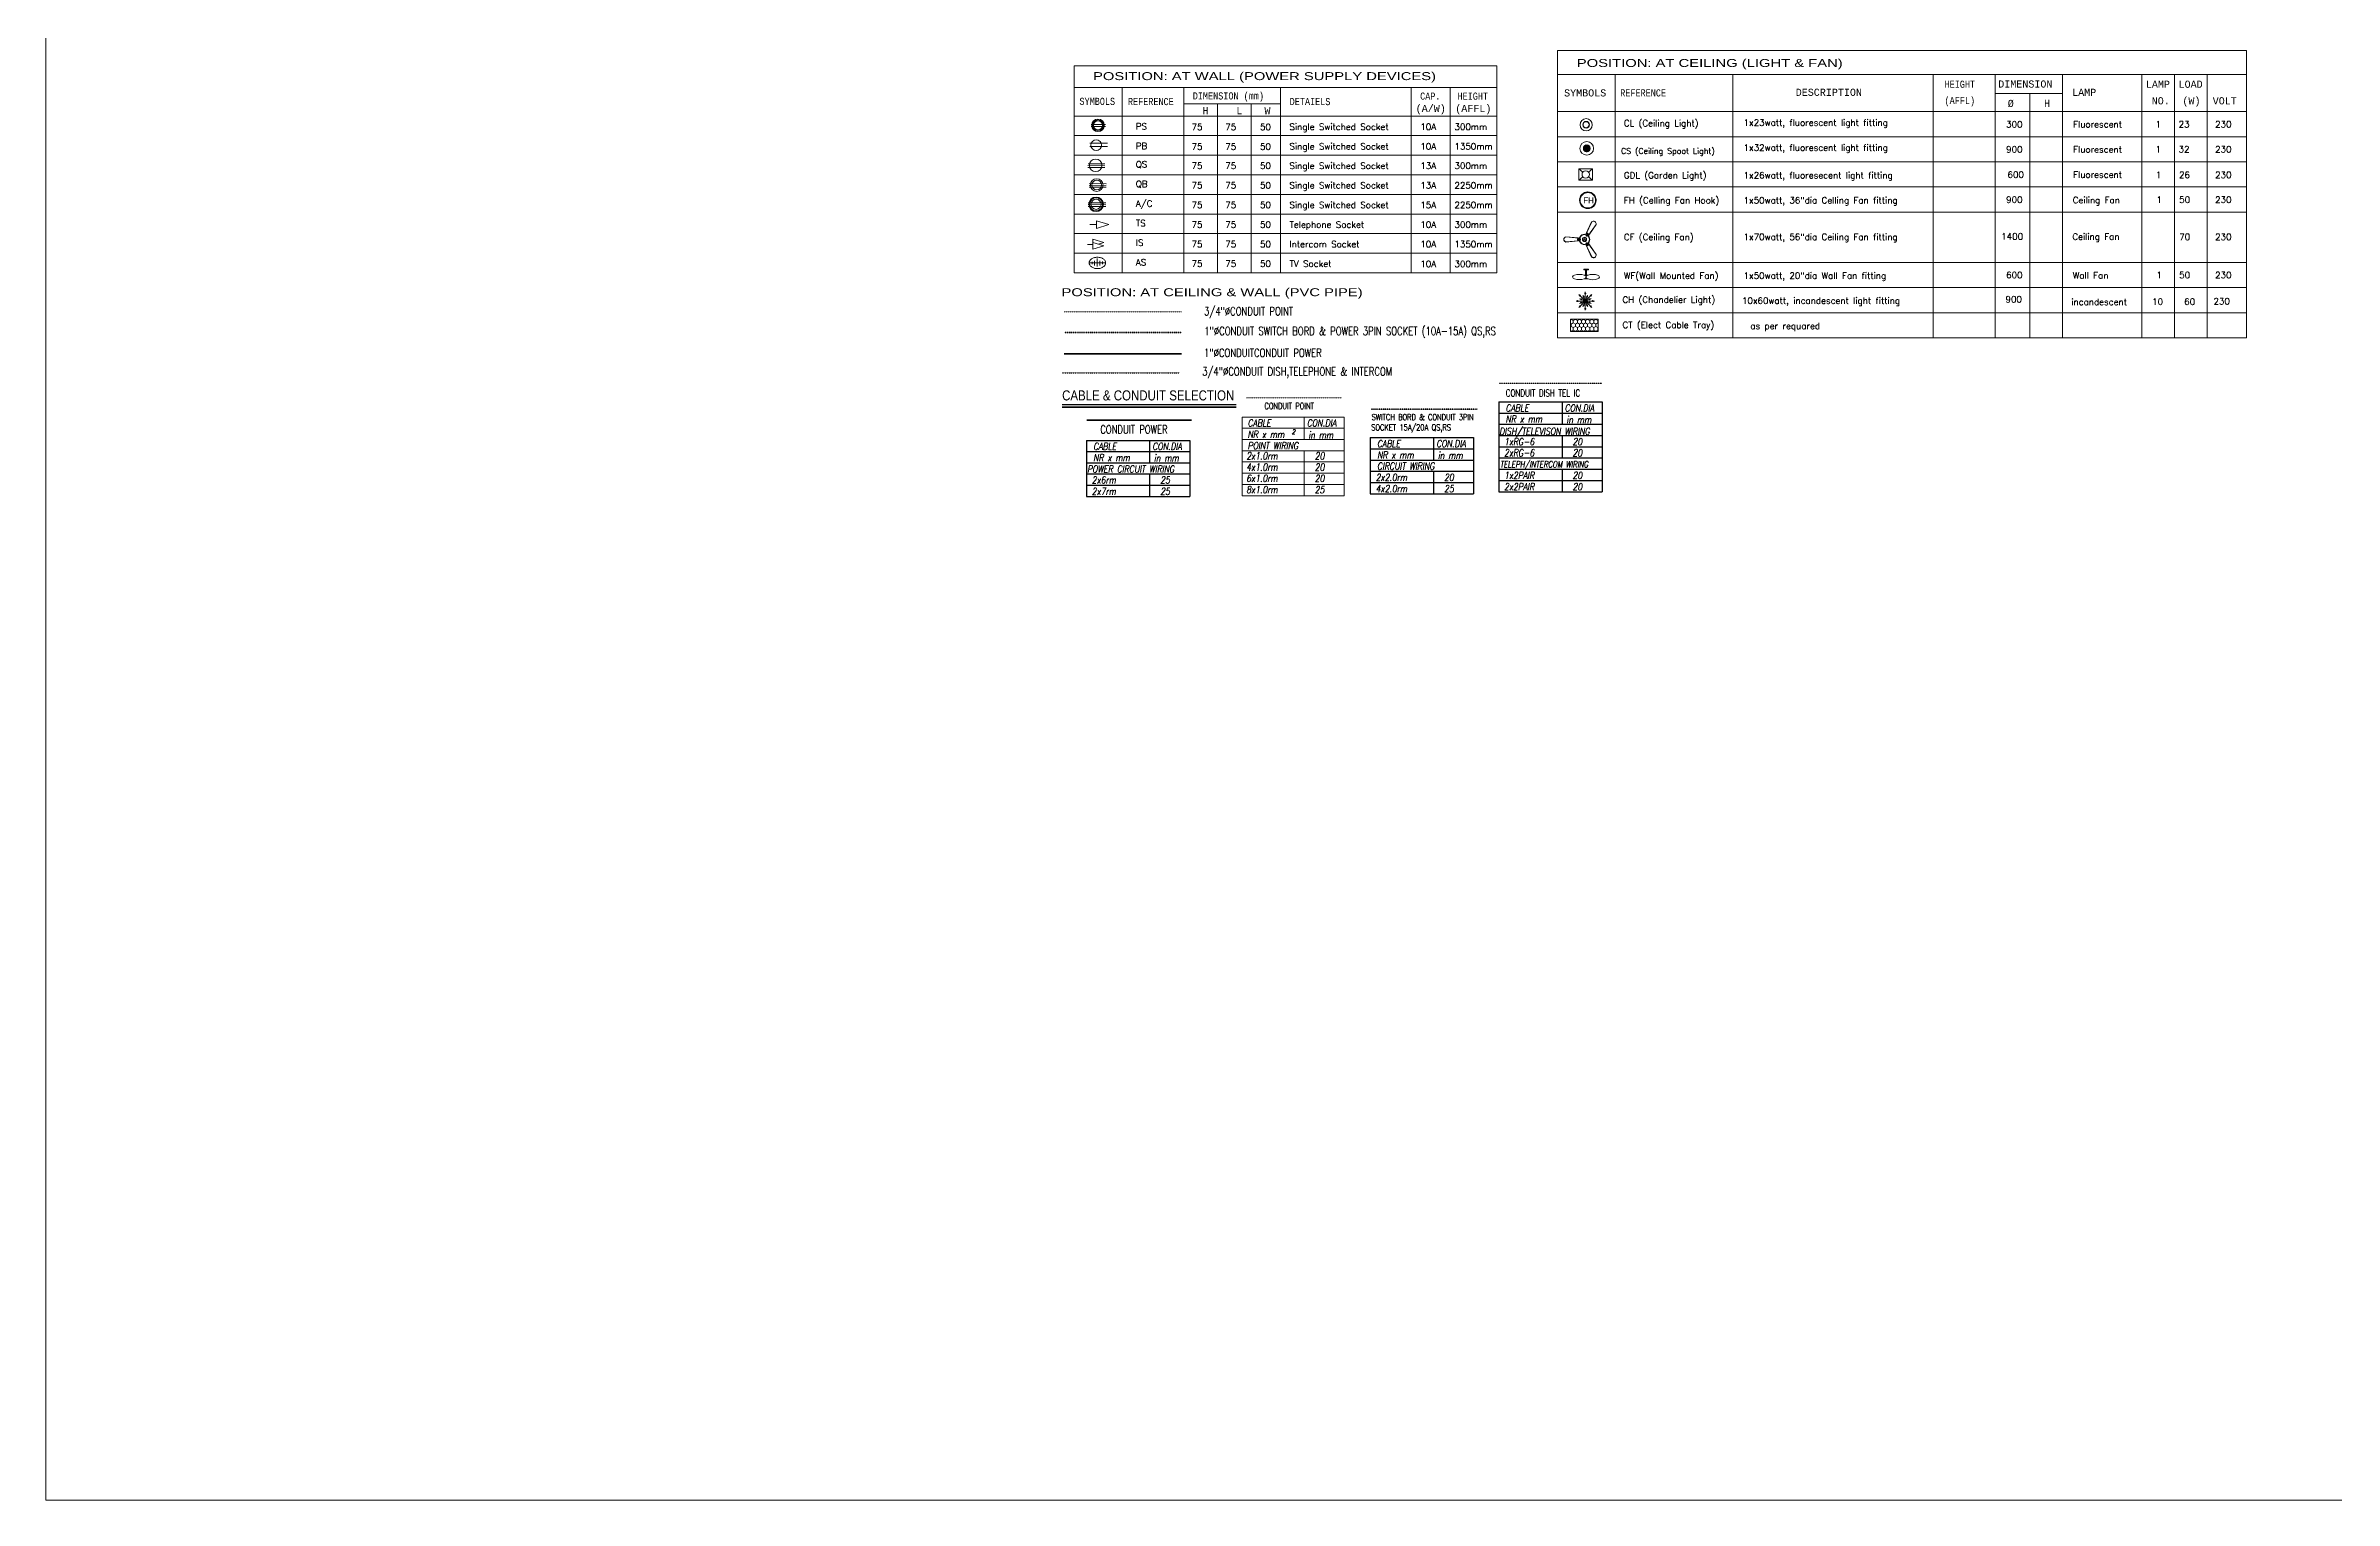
# Model space of a CAD drawing. Header units: inches. Extents: x 11797 to 20864, y -3008 to -1562.
# Drawn here: x 11797 to 12931, y -3008 to -2287 of the extents above; entities that cross this region are included whole.
import ezdxf

# ---------------------------------------------------------------- set-up
doc = ezdxf.new("R2010")
doc.units = ezdxf.units.IN
doc.header["$LTSCALE"] = 15
doc.header["$MEASUREMENT"] = 0
for name, pattern in [('BORDER', [1.75, 0.5, -0.25, 0.5, -0.25, 0, -0.25]), ('CENTER', [2, 1.25, -0.25, 0.25, -0.25]), ('CENTER2', [1.125, 0.75, -0.125, 0.125, -0.125]), ('HIDDEN', [0.375, 0.25, -0.125])]:
    doc.linetypes.add(name, pattern=pattern)
doc.layers.get('0').update_dxf_attribs({"lineweight": 13})
for name, color, linetype, lineweight in [('E-AC-Socket-15A', 52, 'Continuous', 18), ('E-CF-Ceiling-Fan', 7, 'Continuous', 18), ('E-CFL', 3, 'Continuous', 18), ('E-CH Light', 104, 'Continuous', 18), ('E-CL-Ceiling-Light', 20, 'Continuous', 18), ('E-Con-Point', 204, 'HIDDEN', 20), ('E-Conduit-Power', 150, 'Continuous', 53), ('E-Conduit-QS RS SB', 6, 'CENTER2', 40), ('E-FH-Fan-hook', 4, 'Continuous', 18), ('E-fixtur', 2, 'Continuous', 18), ('E-GL-Helogen-Light', 242, 'Continuous', 20), ('E-IS-Intercome-Socket', 201, 'Continuous', 18), ('E-Legend', 7, 'Continuous', 20), ('E-PS-Socket-5A', 32, 'Continuous', 18), ('E-QB-Socket-20A', 40, 'Continuous', 18), ('E-QS-Socket-15A', 30, 'Continuous', 18), ('E-SB-Switch-Board', 5, 'Continuous', 18), ('E-Tel Dish IC-Conduit', 11, 'BORDER', 30), ('E-Telephone-Socket', 11, 'Continuous', 18), ('E-Tv-Socket', 13, 'Continuous', 18), ('E-WF-Wall-Bracket-Fan', 212, 'Continuous', 18), ('Electrical Cable Tray', 230, 'Continuous', 18), ('LIGHTING', 7, 'Continuous', 18)]:
    doc.layers.add(name, color=color, linetype=linetype, lineweight=lineweight)
doc.styles.add('DIM', font='arial.ttf', dxfattribs={"width": 0.8, "height": 5})
doc.styles.add('SIMPLEX', font='simplex.shx', dxfattribs={"width": 0.7})
doc.styles.add('TAVE1', font='ROMANS.shx', dxfattribs={"width": 0.75})
doc.styles.add('TEX', font='monotxt.shx', dxfattribs={"height": 12})
doc.styles.add('TIMES', font='ARIALN.TTF')
doc.styles.add('TX25', font='FAST.SHX', dxfattribs={"height": 250})

# ---------------------------------------------------------------- blocks, each defined once
blk = doc.blocks.new('A$C46D62743')
for p, q in [((17, 65), (316, 368)), ((57, 25), (356, 328))]:
    blk.add_line(p, q)
for radius in [183, 158, 133]:
    blk.add_circle((183, 183), radius)
blk = doc.blocks.new('3PIN15A')
for p, q in [((-7.5, -5.1), (6.4, 8.9)), ((-6.1, -6.6), (7.9, 7.4)), ((-4.6, -8.1), (9.4, 5.9))]:
    blk.add_line(p, q)
blk.add_circle((0, 0), 7.37)
blk = doc.blocks.new('A$C44EE3311')
for p, q in [((20, 94), (439, 513)), ((64, 49), (484, 468)), ((109, 5), (529, 424))]:
    blk.add_line(p, q)
for radius in [246, 221, 171]:
    blk.add_circle((246, 246), radius)
blk = doc.blocks.new('A$C12B00F2E')
for p, q in [((0, 136), (223, 136)), ((660, 136), (223, 271)), ((223, 0), (223, 271)), ((660, 136), (223, 0))]:
    blk.add_line(p, q)
blk = doc.blocks.new('E-TV')
at = {"layer": 'E-Tv-Socket'}
for p, q in [((-26.5, 13), (-0.8, 13)), ((-22, 15.2), (-22, 11.3)), ((-18.1, 16.9), (-18.1, 9.6)), ((-14.2, 18.5), (-14.2, 6.3)), ((-9.7, 16.9), (-9.7, 9.6)), ((-5.8, 15.2), (-5.8, 10.7))]:
    blk.add_line(p, q, dxfattribs=at)
for centre, radius, start, end in [((-20.2, 13), 6.31, 149.2053, 180), ((-20.2, 13), 6.31, 180, 210.7947), ((-17, 11.1), 9.96, 124.7991, 149.2053), ((-17, 14.8), 9.96, 210.7947, 235.2009), ((-15, 8.1), 13.6, 106.0599, 124.7991), ((-15, 17.8), 13.6, 235.2009, 253.9401), ((-13.6, 3.5), 18.4, 90, 106.0599), ((-13.6, 22.5), 18.4, 253.9401, 270), ((-13.6, 3.5), 18.4, 73.9401, 90), ((-13.6, 22.5), 18.4, 270, 286.0599), ((-12.3, 8.1), 13.6, 55.2009, 73.9401), ((-12.3, 17.8), 13.6, 286.0599, 304.7991), ((-10.2, 11.1), 9.96, 30.7947, 55.2009), ((-10.2, 14.8), 9.96, 304.7991, 329.2053), ((-7.1, 13), 6.31, 0, 30.7947), ((-7.1, 13), 6.31, 329.2053, 0)]:
    blk.add_arc(centre, radius, start, end, dxfattribs=at)
blk = doc.blocks.new('A$C35A322F8')
for p, q in [((0, 213), (223, 213)), ((660, 271), (223, 407)), ((223, 0), (223, 407)), ((660, 271), (223, 136)), ((660, 136), (223, 0)), ((660, 136), (442, 203))]:
    blk.add_line(p, q)
blk = doc.blocks.new('FAN56')
at = {"layer": 'LIGHTING'}
for p, q in [((-25.5, 3.5), (-8, 2)), ((-25.5, 3.4), (-8, 1.8)), ((-9.1, 0.4), (-8.8, 0.6)), ((-8.2, 0.6), (-8.9, 1)), ((-8.4, -0.2), (-8.6, 0.1)), ((-6.7, 0.6), (-5.9, 0.9)), ((-6.4, -0.1), (-6.5, 0.2)), ((-6, 0.4), (-5.7, 0.6)), ((2.8, 6.1), (2.1, 5.6)), ((2.3, 7.9), (9.7, 23.9)), ((2.4, 7.8), (9.8, 23.8)), ((2.5, 5.6), (2.5, 5.2)), ((3.1, 5.6), (3.5, 5.6)), ((3.3, 5), (3.3, 4.7)), ((3.6, 7.4), (3.6, 8.2)), ((3.8, 5.5), (3.8, 4.6)), ((4, 7.4), (4.4, 7.4)), ((4.1, 8.2), (4.1, 7.8)), ((4.6, 6.8), (5.3, 7.2)), ((4.9, 7.7), (4.9, 7.4)), ((15.7, 20.4), (5.6, 6)), ((15.8, 20.4), (5.7, 5.9)), ((-8, -1.8), (-25.5, -3.4)), ((-8, -2), (-25.5, -3.5)), ((-9.1, -0.6), (-8.8, -0.4)), ((-8.2, -0.6), (-8.9, -1)), ((-6.7, -0.6), (-5.9, -0.9)), ((-6.1, -0.6), (-5.8, -0.4)), ((2.8, -6.1), (2.1, -5.6)), ((9.7, -23.9), (2.3, -7.9)), ((2.7, -5.4), (2.4, -5.2)), ((9.8, -23.8), (2.4, -7.8)), ((3.3, -5.5), (3.1, -5.8)), ((3.5, -5), (3.2, -4.8)), ((3.6, -7.4), (3.6, -8.2)), ((3.8, -5.5), (3.8, -4.6)), ((4.2, -8.1), (3.9, -7.9)), ((4.4, -7.2), (4.2, -7.5)), ((4.6, -6.8), (5.3, -7.2)), ((5.1, -7.6), (4.8, -7.5)), ((5.6, -6), (15.7, -20.4)), ((5.7, -5.9), (15.8, -20.4))]:
    blk.add_line(p, q, dxfattribs=at)
for centre, radius in [((-9, 0.5), 0.176), ((-8.5, -0.1), 0.176), ((-6.5, 0.1), 0.176), ((-5.9, 0.5), 0.176), ((0, 0), 2.91), ((0, 0), 2.8), ((0, 0), 1.16), ((0, 0), 1.04), ((2.5, 5.4), 0.176), ((3.3, 5.6), 0.176), ((3.3, 4.9), 0.176), ((4.1, 8), 0.176), ((4.2, 7.4), 0.176), ((4.9, 7.5), 0.176), ((-9, -0.5), 0.176), ((-5.9, -0.5), 0.176), ((2.5, -5.3), 0.176), ((3.2, -5.6), 0.176), ((3.4, -4.9), 0.176), ((4.1, -8), 0.176), ((4.3, -7.3), 0.176), ((4.9, -7.5), 0.176)]:
    blk.add_circle(centre, radius, dxfattribs=at)
for centre, radius, start, end in [((-24.4, 0), 3.68, 107.3557, 252.6443), ((-24.4, 0), 3.57, 107.726, 252.274), ((0, 0), 9.37, 175.5055, 184.4945), ((-9.1, 0.7), 0.293, 62.3685, 175.5055), ((0, 0), 8.2, 166.1924, 175.904), ((-7.4, 3), 2.53, 252.404, 287.596), ((0, 0), 7.03, 64.034, 175.92), ((0, 0), 6.68, 65.0324, 174.9676), ((-5.8, 0.7), 0.293, 353.3233, 114.7287), ((0, 0), 5.51, 173.3233, 186.6767), ((2.3, 5.3), 0.293, 125.2713, 246.6767), ((0, 0), 5.51, 53.3233, 66.6767), ((0, 0), 8.2, 64.096, 73.8076), ((1.2, 7.8), 2.38, 311.296, 348.704), ((3.5, 4.7), 0.293, 233.3233, 354.7287), ((3.9, 8.2), 0.293, 64.4945, 177.6315), ((6.3, 4.9), 2.53, 132.404, 167.596), ((0, 0), 6.68, 305.0324, 54.9676), ((0, 0), 7.03, 304.034, 55.92), ((0, 0), 9.37, 55.5055, 64.4945), ((0, 0), 8.2, 46.1924, 55.904), ((5.1, 7.5), 0.293, 302.3685, 55.5055), ((12.2, 21.2), 3.68, 347.3557, 132.6443), ((12.2, 21.2), 3.57, 347.726, 132.274), ((-9.1, -0.7), 0.293, 184.4945, 297.6315), ((-7.4, -2.8), 2.38, 71.296, 108.704), ((0, 0), 8.2, 184.096, 193.8076), ((0, 0), 7.03, 184.034, 295.92), ((0, 0), 6.68, 185.0324, 294.9676), ((-5.8, -0.7), 0.293, 245.2713, 6.6767), ((2.3, -5.3), 0.293, 113.3233, 234.7287), ((0, 0), 5.51, 293.3233, 306.6767), ((0, 0), 8.2, 286.1924, 295.904), ((1.1, -7.9), 2.53, 12.404, 47.596), ((3.5, -4.7), 0.293, 5.2713, 126.6767), ((3.9, -8.2), 0.293, 182.3685, 295.5055), ((6.2, -5), 2.38, 191.296, 228.704), ((0, 0), 9.37, 295.5055, 304.4945), ((0, 0), 8.2, 304.096, 313.8076), ((5.1, -7.5), 0.293, 304.4945, 57.6315), ((12.2, -21.2), 3.68, 227.3557, 12.6443), ((12.2, -21.2), 3.57, 227.726, 12.274)]:
    blk.add_arc(centre, radius, start, end, dxfattribs=at)
blk = doc.blocks.new('CL- Celling Light')
at = {"layer": 'E-CL-Ceiling-Light'}
for major_axis in [(4.48, 4.48), (2.48, 2.48), (2.24, 2.24)]:
    blk.add_ellipse((0, 0), major_axis=major_axis, ratio=1, start_param=5.497787, end_param=11.780972, dxfattribs=at)
blk = doc.blocks.new('E-FH')
at = {"ltscale": 2}
h = blk.add_hatch(dxfattribs=at)
h.set_pattern_fill('ANSI31', color=256, scale=45.36, style=0)
h.set_pattern_definition([(45, (145903.6855, -100361.581), (-4.00929545, 4.00929545), [])])
edge = h.paths.add_edge_path(flags=16)
edge.add_arc((77311, -227894), 96.2, 0, 360)
edge = h.paths.add_edge_path()
edge.add_arc((77311, -227894), 103, 0, 360)
for radius in [103, 96.2]:
    blk.add_circle((77311, -227894), radius, dxfattribs=at)
at = {"ltscale": 2, "style": 'TX25'}
blk.add_text('FH', height=72.6, dxfattribs=at).set_placement((77256, -227932))
blk = doc.blocks.new('A$C19202BDE')
for p, q in [((0, 89), (419, 509)), ((45, 45), (464, 464)), ((89, 0), (509, 419))]:
    blk.add_line(p, q)
for radius in [221, 171]:
    blk.add_circle((226, 242), radius)
blk = doc.blocks.new('CH')
at = {"layer": 'E-fixtur', "color": 118}
for p, q in [((-0.217, 0), (-0.251, 0)), ((-0.035, 0), (-0.199, 0)), ((-0.154, 0.154), (-0.177, 0.177)), ((-0.155, 0.063), (-0.124, 0.05)), ((-0.025, 0.025), (-0.14, 0.14)), ((-0.107, 0.043), (-0.032, 0.013)), ((-0.065, 0.154), (-0.052, 0.124)), ((-0.045, 0.107), (-0.014, 0.032)), ((0, 0.217), (0, 0.251)), ((0, 0.199), (0, 0.035)), ((0.013, 0.032), (0.043, 0.107)), ((0.14, 0.14), (0.025, 0.025)), ((0.108, 0.045), (0.032, 0.014)), ((0.199, 0), (0.035, 0)), ((0.05, 0.124), (0.063, 0.155)), ((0.154, 0.065), (0.124, 0.052)), ((0.177, 0.177), (0.154, 0.154)), ((0.251, 0), (0.217, 0)), ((-0.154, -0.154), (-0.177, -0.177)), ((-0.123, -0.052), (-0.154, -0.065)), ((-0.025, -0.025), (-0.14, -0.14)), ((-0.032, -0.014), (-0.106, -0.045)), ((-0.063, -0.155), (-0.051, -0.124)), ((-0.043, -0.107), (-0.013, -0.032)), ((0, -0.035), (0, -0.199)), ((0, -0.217), (0, -0.251)), ((0.014, -0.032), (0.045, -0.107)), ((0.14, -0.14), (0.025, -0.025)), ((0.032, -0.013), (0.108, -0.044)), ((0.052, -0.124), (0.065, -0.154)), ((0.124, -0.051), (0.155, -0.063)), ((0.177, -0.177), (0.154, -0.154))]:
    blk.add_line(p, q, dxfattribs=at)
at = {"layer": 'E-fixtur', "color": 1}
for centre, radius in [((-0.208, 0), 0.0138), ((-0.208, 0), 0.0094), ((-0.147, 0.147), 0.0138), ((-0.147, 0.147), 0.0094), ((-0.115, 0.047), 0.0138), ((-0.115, 0.047), 0.0094), ((-0.048, 0.115), 0.0138), ((-0.048, 0.115), 0.0094), ((0, 0), 0.0348), ((0, 0), 0.0348), ((0, 0), 0.0292), ((0, 0.208), 0.0138), ((0, 0), 0.0139), ((0, 0.208), 0.0094), ((0.047, 0.115), 0.0138), ((0.047, 0.115), 0.0094), ((0.115, 0.048), 0.0138), ((0.115, 0.048), 0.0094), ((0.147, 0.147), 0.0138), ((0.147, 0.147), 0.0094), ((0.208, 0), 0.0138), ((0.208, 0), 0.0094), ((-0.147, -0.147), 0.0138), ((-0.147, -0.147), 0.0094), ((-0.115, -0.048), 0.0138), ((-0.115, -0.048), 0.0094), ((-0.047, -0.115), 0.0138), ((-0.047, -0.115), 0.0094), ((0, -0.208), 0.0138), ((0, -0.208), 0.0094), ((0.048, -0.115), 0.0138), ((0.048, -0.115), 0.0094), ((0.115, -0.047), 0.0138), ((0.115, -0.047), 0.0094), ((0.147, -0.147), 0.0138), ((0.147, -0.147), 0.0094)]:
    blk.add_circle(centre, radius, dxfattribs=at)
at = {"layer": 'E-fixtur', "color": 5}
for centre, radius, start, end in [((-0.024, 0.008), 0.00395, 84.02392, 157.47807), ((-0.024, 0.008), 0.00395, 166.52193, 239.97608), ((-0.024, 0.007), 0.00296, 234.85581, 279.16144), ((-0.024, 0.008), 0.00296, 44.83856, 89.14419), ((-0.022, -0.007), 0.0114, 70.10518, 96.79592), ((-0.014, 0.019), 0.0114, 227.20408, 253.89482), ((-0.015, 0.021), 0.00395, 130.52193, 203.97608), ((-0.016, 0.008), 0.00449, 241.18933, 314.14171), ((-0.015, 0.02), 0.00296, 198.85581, 243.16144), ((-0.015, 0.02), 0.00395, 48.02392, 121.47807), ((-0.022, 0.007), 0.0114, 34.10518, 60.79592), ((-0.018, 0.004), 0.00449, 9.85829, 82.81067), ((-0.009, 0.016), 0.00449, 205.18933, 278.14171), ((-0.014, 0.021), 0.00296, 8.83856, 53.14419), ((0, 0.024), 0.0114, 191.20408, 217.89482), ((-0.012, 0.013), 0.00449, 333.85829, 46.81067), ((0, 0.025), 0.00395, 94.52193, 167.97608), ((-0.001, 0.025), 0.00296, 162.85581, 207.16144), ((-0.014, 0.019), 0.0114, 358.10518, 24.79592), ((0.002, 0.018), 0.00449, 169.18933, 242.14171), ((0, 0.025), 0.00395, 12.02392, 85.47807), ((-0.002, 0.018), 0.00449, 297.85829, 10.81067), ((0.014, 0.019), 0.0114, 155.20408, 181.89482), ((0.001, 0.025), 0.00296, 332.83856, 17.14419), ((0.012, 0.013), 0.00449, 133.18933, 206.14171), ((0.009, 0.016), 0.00449, 261.85829, 334.81067), ((0, 0.024), 0.0114, 322.10518, 348.79592), ((0.014, 0.021), 0.00296, 126.85581, 171.16144), ((0.015, 0.02), 0.00395, 58.52193, 131.97608), ((0.022, 0.007), 0.0114, 119.20408, 145.89482), ((0.018, 0.004), 0.00449, 97.18933, 170.14171), ((0.016, 0.008), 0.00449, 225.85829, 298.81067), ((0.015, 0.021), 0.00395, 336.02392, 49.47807), ((0.015, 0.02), 0.00296, 296.83856, 341.14419), ((0.014, 0.019), 0.0114, 286.10518, 312.79592), ((0.022, -0.007), 0.0114, 83.20408, 109.89482), ((0.024, 0.008), 0.00296, 90.85581, 135.16144), ((0.024, 0.008), 0.00395, 22.52193, 95.97608), ((0.024, 0.007), 0.00296, 260.83856, 305.14419), ((0.024, 0.008), 0.00395, 300.02392, 13.47807), ((-0.024, -0.008), 0.00395, 120.02392, 193.47807), ((-0.024, -0.008), 0.00395, 202.52193, 275.97608), ((-0.024, -0.007), 0.00296, 80.83856, 125.14419), ((-0.022, 0.007), 0.0114, 263.20408, 289.89482), ((-0.024, -0.008), 0.00296, 270.85581, 315.16144), ((-0.014, -0.019), 0.0114, 106.10518, 132.79592), ((-0.016, -0.008), 0.00449, 45.85829, 118.81067), ((-0.015, -0.021), 0.00395, 156.02392, 229.47807), ((-0.015, -0.02), 0.00296, 116.83856, 161.14419), ((-0.018, -0.004), 0.00449, 277.18933, 350.14171), ((-0.022, -0.007), 0.0114, 299.20408, 325.89482), ((-0.015, -0.02), 0.00395, 238.52193, 311.97608), ((-0.009, -0.016), 0.00449, 81.85829, 154.81067), ((-0.014, -0.021), 0.00296, 306.85581, 351.16144), ((0, -0.024), 0.0114, 142.10518, 168.79592), ((-0.012, -0.013), 0.00449, 313.18933, 26.14171), ((-0.001, -0.025), 0.00296, 152.83856, 197.14419), ((0, -0.025), 0.00395, 192.02392, 265.47807), ((-0.014, -0.019), 0.0114, 335.20408, 1.89482), ((0.002, -0.018), 0.00449, 117.85829, 190.81067), ((-0.002, -0.018), 0.00449, 349.18933, 62.14171), ((0, -0.025), 0.00395, 274.52193, 347.97608), ((0.014, -0.019), 0.0114, 178.10518, 204.79592), ((0.001, -0.025), 0.00296, 342.85581, 27.16144), ((0.009, -0.016), 0.00449, 25.18933, 98.14171), ((0.012, -0.013), 0.00449, 153.85829, 226.81067), ((0, -0.024), 0.0114, 11.20408, 37.89482), ((0.014, -0.021), 0.00296, 188.83856, 233.14419), ((0.015, -0.02), 0.00395, 228.02392, 301.47807), ((0.016, -0.008), 0.00449, 61.18933, 134.14171), ((0.018, -0.004), 0.00449, 189.85829, 262.81067), ((0.022, -0.007), 0.0114, 214.10518, 240.79592), ((0.014, -0.019), 0.0114, 47.20408, 73.89482), ((0.015, -0.02), 0.00296, 18.85581, 63.16144), ((0.015, -0.021), 0.00395, 310.52193, 23.97608), ((0.022, 0.007), 0.0114, 250.10518, 276.79592), ((0.024, -0.008), 0.00296, 224.83856, 269.14419), ((0.024, -0.007), 0.00296, 54.85581, 99.16144), ((0.024, -0.008), 0.00395, 264.02392, 337.47807), ((0.024, -0.008), 0.00395, 346.52193, 59.97608)]:
    blk.add_arc(centre, radius, start, end, dxfattribs=at)
blk = doc.blocks.new('IC')
h = blk.add_hatch()
h.set_pattern_fill('ANSI37', color=256, scale=5, style=0)
h.set_pattern_definition([(45, (-31987.5, 39264), (-0.441941738, 0.441941738), []), (135, (-31987.5, 39264), (-0.441941738, -0.441941738), [])])
h.paths.add_polyline_path([(-28.4, 23.9, 1), (-35.6, 23.9, 1)])
for radius in [7.12, 3.56]:
    blk.add_circle((-32, 23.9), radius)
blk = doc.blocks.new('GL-LIGHT')
at = {"layer": 'E-GL-Helogen-Light'}
for p, q in [((-71, 278), (-44, 255)), ((-71, 198), (-44, 221)), ((-4, 255), (24, 278)), ((-4, 221), (24, 198))]:
    blk.add_line(p, q, dxfattribs=at)
blk.add_lwpolyline([(-71, 198), (24, 198), (24, 278), (-71, 278)], close=True, dxfattribs=at)
blk.add_circle((-24, 238), 26, dxfattribs=at)
blk = doc.blocks.new('A$C5B1A0392')
for p, q in [((371, 130), (371, 279)), ((396, 130), (396, 279))]:
    blk.add_line(p, q)
at = {"ltscale": 2}
blk.add_lwpolyline([(322, 298), (448, 298), (448, 279), (322, 279)], close=True, dxfattribs=at)
for centre, start, end in [((382, -153), 80.14559, 99.85441), ((382, 304), 260.14559, 279.85441)]:
    blk.add_arc(centre, 283, start, end, dxfattribs=at)
at = {"extrusion": (0, 0, -1)}
blk.add_ellipse((191, 75), major_axis=(191, 0), ratio=0.395131, dxfattribs=at)
blk.add_ellipse((573, 75), major_axis=(-191, 0), ratio=0.395131)

msp = doc.modelspace()

# ---------------------------------------------------------------- hatches: boundary and pattern name
at = {"layer": 'Electrical Cable Tray'}
h = msp.add_hatch(dxfattribs=at)
h.set_pattern_fill('HONEY', color=256, scale=9.382059, angle=270, style=0)
h.set_pattern_definition([(270, (23163.2969, -12527.9378), (1.01563769, -1.75913609), [1.1727574, -2.34551479]), (30, (23163.2969, -12527.9378), (1.0156377, 1.759136086), [1.1727574, -2.34551479]), (330, (23163.2969, -12527.9378), (2.03127539, -4e-09), [-2.34551479, 1.1727574])])
h.paths.add_polyline_path([(12552.5, -2422.7), (12566.3, -2422.7), (12566.3, -2428.8), (12552.5, -2428.8)])

# ---------------------------------------------------------------- linework, layer by layer
at = {"layer": 'E-Con-Point', "ltscale": 0.005}
for p, q in [((12301.8, -2419.1), (12359.9, -2419.1)), ((12392.1, -2461.7), (12439.2, -2461.7))]:
    msp.add_line(p, q, dxfattribs=at)
at = {"layer": 'E-Con-Point', "linetype": 'ByBlock'}
for p, q in [((12389.9, -2471.3), (12440.5, -2471.3)), ((12389.9, -2471.3), (12389.9, -2510.2)), ((12389.9, -2476.8), (12440.5, -2476.8)), ((12420.6, -2471.3), (12420.6, -2482.4)), ((12440.5, -2471.3), (12440.5, -2510.2)), ((12389.9, -2482.4), (12440.5, -2482.4)), ((12389.9, -2488), (12440.5, -2488)), ((12420.6, -2488), (12420.6, -2510.2)), ((12389.9, -2493.5), (12440.5, -2493.5)), ((12389.9, -2499.1), (12440.5, -2499.1)), ((12389.9, -2504.7), (12440.5, -2504.7)), ((12389.9, -2510.2), (12440.5, -2510.2))]:
    msp.add_line(p, q, dxfattribs=at)
at = {"layer": 'E-Conduit-Power', "ltscale": 0.0001}
for p, q in [((12301.8, -2440), (12359.9, -2440)), ((12313, -2472.8), (12364.9, -2472.8))]:
    msp.add_line(p, q, dxfattribs=at)
at = {"layer": 'E-Conduit-Power', "linetype": 'ByBlock', "lineweight": -2}
for p, q in [((12312.8, -2482.8), (12364, -2482.8)), ((12312.8, -2482.8), (12312.8, -2510.6)), ((12312.8, -2488.3), (12364, -2488.3)), ((12344.1, -2482.8), (12344.1, -2493.9)), ((12364, -2482.8), (12364, -2499.4)), ((12312.8, -2493.9), (12364, -2493.9)), ((12312.8, -2499.4), (12364, -2499.4)), ((12344.1, -2499.4), (12344.1, -2510.6)), ((12364, -2499.4), (12364, -2510.6)), ((12312.8, -2505), (12364, -2505)), ((12312.8, -2510.6), (12364, -2510.6))]:
    msp.add_line(p, q, dxfattribs=at)
at = {"layer": 'E-Conduit-QS RS SB', "ltscale": 0.005}
for p, q in [((12301.9, -2429.3), (12360.1, -2429.3)), ((12453.8, -2467.4), (12506.3, -2467.4))]:
    msp.add_line(p, q, dxfattribs=at)
at = {"layer": 'E-Conduit-QS RS SB', "linetype": 'ByBlock', "lineweight": -2}
for p, q in [((12453.4, -2481.4), (12504.6, -2481.4)), ((12453.4, -2481.4), (12453.4, -2509.3)), ((12453.4, -2481.4), (12504.6, -2481.4)), ((12453.4, -2481.4), (12453.4, -2509.3)), ((12484.7, -2481.4), (12484.7, -2492.6)), ((12484.7, -2481.4), (12484.7, -2492.6)), ((12504.6, -2481.4), (12504.6, -2498.1)), ((12504.6, -2481.4), (12504.6, -2498.1)), ((12453.4, -2487), (12504.6, -2487)), ((12453.4, -2487), (12504.6, -2487)), ((12453.4, -2492.6), (12504.6, -2492.6)), ((12453.4, -2492.6), (12504.6, -2492.6)), ((12453.4, -2498.1), (12504.6, -2498.1)), ((12453.4, -2498.1), (12504.6, -2498.1)), ((12453.4, -2503.7), (12504.6, -2503.7)), ((12453.4, -2503.7), (12504.6, -2503.7)), ((12484.7, -2498.1), (12484.7, -2509.3)), ((12484.7, -2498.1), (12484.7, -2509.3)), ((12504.6, -2498.1), (12504.6, -2509.3)), ((12504.6, -2498.1), (12504.6, -2509.3)), ((12453.4, -2509.3), (12504.6, -2509.3)), ((12453.4, -2509.3), (12504.6, -2509.3))]:
    msp.add_line(p, q, dxfattribs=at)
at = {"layer": 'E-fixtur', "color": 1}
for p, q in [((12306.7, -2297.3), (12306.7, -2399.9)), ((12306.7, -2297.3), (12516, -2297.3)), ((12516, -2399.9), (12516, -2297.3)), ((12546.2, -2289.7), (12887.3, -2289.7)), ((12546.2, -2289.7), (12546.2, -2432)), ((12887.3, -2289.7), (12887.3, -2432)), ((12306.7, -2399.9), (12516, -2399.9)), ((12546.2, -2432), (12887.3, -2432))]:
    msp.add_line(p, q, dxfattribs=at)
at = {"layer": 'E-fixtur', "color": 36}
for p, q in [((12306.7, -2308.1), (12516, -2308.1)), ((12330.6, -2399.9), (12330.6, -2308.1)), ((12361, -2399.9), (12361, -2308.1)), ((12409, -2399.9), (12409, -2308.1)), ((12473.7, -2399.9), (12473.7, -2308.1)), ((12493, -2399.9), (12493, -2308.1)), ((12546.2, -2301.6), (12887.3, -2301.6)), ((12574.7, -2301.6), (12574.7, -2432)), ((12633, -2301.6), (12633, -2432)), ((12732.2, -2301.6), (12732.2, -2432)), ((12762.8, -2301.6), (12762.8, -2432)), ((12762.8, -2311.1), (12796.2, -2311.1)), ((12780.1, -2311.1), (12780.1, -2432)), ((12796.2, -2301.6), (12796.2, -2432)), ((12835.5, -2301.6), (12835.5, -2432)), ((12851.7, -2301.6), (12851.7, -2432)), ((12867.9, -2301.6), (12867.9, -2432)), ((12306.7, -2322.2), (12516, -2322.2)), ((12361, -2316.1), (12409, -2316.1)), ((12377.7, -2316.1), (12377.7, -2399.9)), ((12394.5, -2316.1), (12394.5, -2399.9)), ((12546.2, -2320), (12887.3, -2320)), ((12306.7, -2331.9), (12516, -2331.9)), ((12546.2, -2332.5), (12887.3, -2332.5)), ((12306.7, -2341.6), (12516, -2341.6)), ((12546.2, -2344.9), (12887.3, -2344.9)), ((12306.7, -2351.3), (12516, -2351.3)), ((12306.7, -2361), (12516, -2361)), ((12546.2, -2357.3), (12887.3, -2357.3)), ((12306.7, -2370.7), (12516, -2370.7)), ((12546.2, -2369.8), (12887.3, -2369.8)), ((12306.7, -2380.4), (12516, -2380.4)), ((12306.7, -2390.1), (12516, -2390.1)), ((12546.2, -2394.7), (12887.3, -2394.7)), ((12546.2, -2407.1), (12887.3, -2407.1)), ((12546.2, -2419.6), (12887.3, -2419.6))]:
    msp.add_line(p, q, dxfattribs=at)
at = {"layer": 'E-fixtur'}
msp.add_lwpolyline([(11797.5, -3007.6), (20863.9, -3007.6), (20863.9, -1561.9), (11797.5, -1561.9)], close=True, dxfattribs=at)
at = {"layer": 'E-Legend', "color": 3, "ltscale": 2}
for p, q in [((12300.8, -2465.1), (12387, -2465.1)), ((12300.8, -2465.8), (12387, -2465.8)), ((12300.8, -2466.5), (12387, -2466.5))]:
    msp.add_line(p, q, dxfattribs=at)
at = {"layer": 'E-SB-Switch-Board'}
for p, q in [((12314.5, -2335.7), (12323.2, -2335.7)), ((12314.5, -2337.2), (12323.2, -2337.2))]:
    msp.add_line(p, q, dxfattribs=at)
at = {"layer": 'E-SB-Switch-Board', "extrusion": (0, 0, -1)}
msp.add_ellipse((12317.7, -2336.6), major_axis=(-1.87, -1.87), ratio=1, start_param=3.13784, end_param=9.421025, dxfattribs=at)
at = {"layer": 'E-Tel Dish IC-Conduit', "ltscale": 0.002}
for p, q in [((12300.9, -2449.4), (12359, -2449.4)), ((12517.3, -2454.5), (12568.1, -2454.5))]:
    msp.add_line(p, q, dxfattribs=at)
at = {"layer": 'E-Tel Dish IC-Conduit', "linetype": 'ByBlock', "lineweight": -2}
for p, q in [((12517, -2463.7), (12568.2, -2463.7)), ((12517, -2469.3), (12568.2, -2469.3)), ((12568.2, -2463.7), (12568.2, -2508.2)), ((12517, -2474.8), (12568.2, -2474.8)), ((12517, -2480.4), (12568.2, -2480.4)), ((12517, -2486), (12568.2, -2486)), ((12517, -2486), (12568.2, -2486)), ((12517, -2491.5), (12568.2, -2491.5)), ((12517, -2491.5), (12568.2, -2491.5)), ((12517, -2497.1), (12568.2, -2497.1)), ((12517, -2502.6), (12568.2, -2502.6)), ((12517, -2502.6), (12568.2, -2502.6)), ((12517, -2508.2), (12568.2, -2508.2))]:
    msp.add_line(p, q, dxfattribs=at)
at = {"layer": 'E-Tel Dish IC-Conduit', "linetype": 'ByBlock', "lineweight": -2, "ltscale": 0.007}
for p, q in [((12517, -2463.7), (12517, -2508.2)), ((12548.4, -2463.7), (12548.4, -2474.8)), ((12548.4, -2480.4), (12548.4, -2486)), ((12548.4, -2486), (12548.4, -2491.5)), ((12548.4, -2497.1), (12548.4, -2502.6)), ((12548.4, -2502.6), (12548.4, -2508.2))]:
    msp.add_line(p, q, dxfattribs=at)
at = {"layer": 'Electrical Cable Tray'}
msp.add_lwpolyline([(12552.5, -2422.7), (12566.3, -2422.7), (12566.3, -2428.8), (12552.5, -2428.8)], close=True, dxfattribs=at)

# ---------------------------------------------------------------- block references
at = {"layer": 'E-AC-Socket-15A', "xscale": 0.01466945520605271, "yscale": 0.01466945522224705, "zscale": 0.0146694552196272, "rotation": 314.9156490890725}
msp.add_blockref('A$C44EE3311', (12312.5, -2365.9), dxfattribs=at)
at = {"layer": 'E-CF-Ceiling-Fan', "color": 3, "xscale": 0.3641632086328173, "yscale": 0.3641632086309983, "zscale": 0.3641632086311714}
msp.add_blockref('FAN56', (12559.5, -2383.3), dxfattribs=at)
at = {"layer": 'E-CFL', "ltscale": 20, "xscale": 0.4718133482692792, "yscale": 0.4718133482692792, "zscale": 0.4718133482663518, "rotation": 90}
msp.add_blockref('IC', (12571.9, -2323.1), dxfattribs=at)
at = {"layer": 'E-CH Light', "xscale": 18.27373859909858, "yscale": 18.27373859909858, "zscale": 18.27373859909643}
msp.add_blockref('CH', (12559.9, -2413.8), dxfattribs=at)
at = {"layer": 'E-CL-Ceiling-Light', "xscale": 0.4777436637341452, "yscale": 0.4777436637341452, "zscale": 0.4777436637341452}
msp.add_blockref('CL- Celling Light', (12560.3, -2326.5), dxfattribs=at)
at = {"layer": 'E-FH-Fan-hook', "xscale": 0.03977636734271073, "yscale": 0.03977636732088285, "zscale": 0.03977636732638761}
msp.add_blockref('E-FH', (9486, 6700.9), dxfattribs=at)
at = {"layer": 'E-GL-Helogen-Light', "xscale": 0.07015559186402243, "yscale": 0.07015559186584142, "zscale": 0.0701555918687969, "rotation": 180}
msp.add_blockref('GL-LIGHT', (12558.4, -2334.4), dxfattribs=at)
at = {"layer": 'E-IS-Intercome-Socket', "xscale": -0.0123826809322054, "yscale": 0.0123826809331149, "zscale": 0.01238268093767518, "rotation": 180}
msp.add_blockref('A$C35A322F8', (12313.3, -2383.1), dxfattribs=at)
at = {"layer": 'E-PS-Socket-5A', "xscale": -0.01682646401693972, "yscale": 0.01682646401513921, "zscale": 0.01682646401458231, "rotation": 225.384965370892}
msp.add_blockref('A$C46D62743', (12314.2, -2326.8), dxfattribs=at)
at = {"layer": 'E-QB-Socket-20A', "xscale": 0.01409561214391467, "yscale": 0.01409561217587907, "zscale": 0.01409561217528873, "rotation": 315.6897401540111}
msp.add_blockref('A$C19202BDE', (12313.3, -2356.6), dxfattribs=at)
at = {"layer": 'E-QS-Socket-15A', "xscale": 0.4220898829478396, "yscale": 0.422089882945329, "zscale": 0.4220898829428227, "rotation": 314.7849704464856}
msp.add_blockref('3PIN15A', (12317.4, -2346.6), dxfattribs=at)
at = {"layer": 'E-Telephone-Socket', "xscale": -0.01413749999483116, "yscale": 0.01413750000028813, "zscale": 0.0141375, "rotation": 180}
msp.add_blockref('A$C12B00F2E', (12314.6, -2374), dxfattribs=at)
at = {"layer": 'E-Tv-Socket', "xscale": -0.3167716584684968, "yscale": 0.3167716584684968, "zscale": 0.3167716584659913, "rotation": 180}
msp.add_blockref('E-TV', (12322.6, -2390.8), dxfattribs=at)
at = {"layer": 'E-WF-Wall-Bracket-Fan', "xscale": 0.01742752708897323, "yscale": 0.01742752709833439, "zscale": 0.01742752709732331, "rotation": 359.9343416981701}
msp.add_blockref('A$C5B1A0392', (12553.6, -2403.2), dxfattribs=at)

# ---------------------------------------------------------------- texts
at = {"layer": 'E-Con-Point', "style": 'TAVE1', "width": 0.75}
for s, height, p in [('3/4"%%CCONDUIT POINT', 4.092, (12371.1, -2420.9)), ('CONDUIT POINT', 3.046, (12401, -2467.3))]:
    msp.add_text(s, height=height, dxfattribs=at).set_placement(p)
at = {"layer": 'E-Con-Point', "linetype": 'ByBlock', "style": 'TAVE1', "oblique": 10, "width": 0.8}
for s, height, p in [('NR x mm', 3.49, (12392.7, -2481.6)), ('CABLE', 3.49, (12392.7, -2476)), ('2', 2.43, (12414.5, -2479.8)), ('CON.DIA', 3.49, (12422, -2476)), ('in mm ', 3.49, (12422.8, -2481.9)), ('2x1.0rm', 3.49, (12392, -2492.2)), ('POINT WIRING', 3.493, (12392.7, -2487.2)), ('20', 3.49, (12425.9, -2492.2)), ('4x1.0rm', 3.49, (12392, -2497.8)), ('6x1.0rm', 3.49, (12392, -2503.4)), ('20', 3.49, (12425.9, -2497.8)), ('20', 3.49, (12425.9, -2503.4)), ('8x1.0rm', 3.49, (12392, -2508.9)), ('25', 3.49, (12425.9, -2508.9))]:
    msp.add_text(s, height=height, dxfattribs=at).set_placement(p)
at = {"layer": 'E-Conduit-Power', "linetype": 'CENTER', "lineweight": -2, "style": 'TAVE1', "width": 0.75}
for s, height, p in [('1"%%CCONDUITCONDUIT POWER', 4.092, (12371.1, -2441.5)), ('CONDUIT POWER', 4.062, (12319.7, -2479.4))]:
    msp.add_text(s, height=height, dxfattribs=at).set_placement(p)
at = {"layer": 'E-Conduit-Power', "linetype": 'ByBlock', "lineweight": -2, "style": 'TAVE1', "oblique": 10, "width": 0.8}
for s, height, p in [('NR x mm', 3.49, (12316.2, -2493.1)), ('CABLE', 3.49, (12316.2, -2487.5)), ('CON.DIA', 3.49, (12345.5, -2487.5)), ('in mm ', 3.49, (12346.3, -2493.3)), ('POWER CIRCUIT WIRING', 3.493, (12313.2, -2498.7)), ('2x6rm', 3.49, (12315.5, -2504.2)), ('25', 3.49, (12349.4, -2504.2)), ('2x7rm', 3.49, (12315.5, -2509.8)), ('25', 3.49, (12349.4, -2509.8))]:
    msp.add_text(s, height=height, dxfattribs=at).set_placement(p)
at = {"layer": 'E-Conduit-QS RS SB', "lineweight": 18, "style": 'TAVE1', "width": 0.75}
msp.add_text('1"%%CCONDUIT SWITCH BORD & POWER 3PIN SOCKET (10A-15A) QS,RS', height=4.092, dxfattribs=at).set_placement((12371.2, -2430.7))
at = {"layer": 'E-Conduit-QS RS SB', "lineweight": -2, "style": 'TAVE1', "width": 0.75}
for s, p in [('SWITCH BORD & CONDUIT 3PIN ', (12454.1, -2472.8)), ('SOCKET 15A/20A QS,RS', (12453.9, -2477.9))]:
    msp.add_text(s, height=3.046, dxfattribs=at).set_placement(p)
at = {"layer": 'E-Conduit-QS RS SB', "linetype": 'ByBlock', "lineweight": -2, "style": 'TAVE1', "oblique": 10, "width": 0.8}
for s, height, p in [('NR x mm', 3.49, (12456.8, -2491.8)), ('NR x mm', 3.49, (12456.8, -2491.8)), ('CABLE', 3.49, (12456.8, -2486.2)), ('CABLE', 3.49, (12456.8, -2486.2)), ('CON.DIA', 3.49, (12486.1, -2486.2)), ('CON.DIA', 3.49, (12486.1, -2486.2)), ('in mm ', 3.49, (12486.9, -2492)), ('in mm ', 3.49, (12486.9, -2492)), ('2x2.0rm', 3.49, (12456.1, -2502.9)), ('CIRCUIT WIRING', 3.493, (12456.8, -2497.3)), ('CIRCUIT WIRING', 3.493, (12456.8, -2497.3)), ('20', 3.49, (12490, -2502.9)), ('20', 3.49, (12490, -2502.9)), ('4x2.0rm', 3.49, (12456.1, -2508.5)), ('25', 3.49, (12490, -2508.5)), ('25', 3.49, (12490, -2508.5))]:
    msp.add_text(s, height=height, dxfattribs=at).set_placement(p)
at = {"layer": 'E-fixtur', "color": 7, "style": 'DIM', "width": 1.330194}
for s, p in [('POSITION: AT WALL (POWER SUPPLY DEVICES)', (12316.1, -2304.4)), ('POSITION: AT CEILING (LIGHT & FAN)', (12555.7, -2297.9)), ('POSITION: AT CEILING & WALL (PVC PIPE)', (12300.5, -2411.4))]:
    msp.add_text(s, height=3.936, dxfattribs=at).set_placement(p)
at = {"layer": 'E-fixtur', "color": 7, "ltscale": 10, "style": 'TEX'}
for s, height, width, p in [('DIMENSION (mm)', 3.542, 0.822133, (12365.5, -2314)), ('CAP.', 3.54, 0.822133, (12478.1, -2314.1)), ('HEIGHT', 3.54, 0.822133, (12496.6, -2314.1)), ('SYMBOLS', 3.54, 0.972583, (12549.4, -2312.5)), ('REFERENCE', 3.54, 0.822133, (12577.2, -2312.5)), ('DESCRIPTION', 3.542, 0.972583, (12664.1, -2312.2)), ('HEIGHT', 3.54, 0.822133, (12737.8, -2308.2)), ('DIMENSION', 3.54, 0.972583, (12764.4, -2308.1)), ('LAMP', 3.54, 0.972583, (12801, -2312.2)), ('LAMP', 3.54, 0.972583, (12837.5, -2308.2)), ('LOAD', 3.54, 0.972583, (12853.7, -2308.2)), ('SYMBOLS', 3.54, 0.822133, (12309.4, -2316.7)), ('REFERENCE', 3.54, 0.822133, (12333.4, -2316.8)), ('H', 3.54, 0.972583, (12370.3, -2321.3)), ('L', 3.54, 0.972583, (12387.1, -2321.3)), ('W', 3.54, 0.972583, (12401, -2321.3)), ('DETAIELS', 3.54, 0.822133, (12413.5, -2316.8)), ('(A/W)', 3.54, 0.972583, (12475.9, -2320.2)), ('(AFFL)', 3.54, 0.972583, (12495.5, -2320.2)), ('(AFFL)', 3.54, 0.822133, (12737.8, -2316.3)), ('%%C', 3.54, 0.972583, (12769.1, -2317.7)), ('H', 3.54, 0.972583, (12787.1, -2317.7)), ('NO.', 3.54, 0.972583, (12840.4, -2316.4)), ('(W)', 3.54, 0.972583, (12855.6, -2316.4)), ('VOLT', 3.54, 0.972583, (12870.6, -2316.4))]:
    msp.add_text(s, height=height, dxfattribs=dict(at, width=width)).set_placement(p)
at = {"layer": 'E-fixtur', "color": 7, "style": 'SIMPLEX'}
for s, height, p in [('PS', 3.15, (12337.3, -2328.9)), ('75', 3.15, (12364.9, -2329.2)), ('75', 3.15, (12381.6, -2329.2)), ('50', 3.15, (12398.8, -2329.2)), ('Single Switched Socket', 3.149, (12413.4, -2329.1)), ('10A', 3.15, (12478.2, -2329.1)), ('300mm', 3.15, (12495.1, -2329.1)), ('CL (Ceiling Light)', 3.149, (12579, -2327.3)), ('1x23watt, fluorescent light fitting', 3.149, (12638.3, -2327)), ('300', 3.15, (12768.3, -2327.9)), ('Fluorescent', 3.149, (12801.5, -2327.9)), ('1', 3.15, (12842.3, -2327.8)), ('23', 3.15, (12853.7, -2327.8)), ('230', 3.15, (12871.8, -2327.8)), ('QS', 3.15, (12337.3, -2347.7)), ('PB', 3.15, (12337.3, -2338.6)), ('75', 3.15, (12364.9, -2338.9)), ('75', 3.15, (12364.9, -2348.4)), ('75', 3.15, (12381.6, -2338.9)), ('75', 3.15, (12381.6, -2348.4)), ('50', 3.15, (12398.8, -2338.9)), ('50', 3.15, (12398.8, -2348.4)), ('Single Switched Socket', 3.149, (12413.4, -2338.8)), ('Single Switched Socket', 3.149, (12413.4, -2348.4)), ('10A', 3.15, (12478.2, -2338.8)), ('13A', 3.15, (12478.2, -2348.4)), ('300mm', 3.15, (12495.1, -2348.4)), ('1350mm', 3.15, (12495.1, -2338.8)), ('CS (Ceiling Spoot Light)', 2.834, (12577.6, -2340.9)), ('1x32watt, fluorescent light fitting', 3.149, (12638.3, -2339.4)), ('900', 3.15, (12768.3, -2340.3)), ('Fluorescent', 3.149, (12801.5, -2340.3)), ('1', 3.15, (12842.3, -2340.2)), ('32', 3.15, (12853.7, -2340.2)), ('230', 3.15, (12871.8, -2340.2)), ('QB', 3.15, (12337.3, -2357.4)), ('75', 3.15, (12364.9, -2358.1)), ('75', 3.15, (12381.6, -2358.1)), ('50', 3.15, (12398.8, -2358.1)), ('Single Switched Socket', 3.149, (12413.4, -2358.1)), ('13A', 3.15, (12478.2, -2358.1)), ('2250mm', 3.15, (12495.1, -2358.1)), ('GDL (Garden Light)', 3.149, (12579, -2353.1)), ('1x26watt, fluoresecent light fitting', 3.149, (12638.3, -2353.1)), ('600', 3.15, (12769, -2352.8)), ('Fluorescent', 3.149, (12801.5, -2352.8)), ('1', 3.15, (12842.5, -2352.9)), ('26', 3.15, (12853.9, -2352.9)), ('230', 3.15, (12871.8, -2352.9)), ('A/C', 3.15, (12337.3, -2367.1)), ('75', 3.15, (12364.9, -2367.8)), ('75', 3.15, (12381.6, -2367.8)), ('50', 3.15, (12398.8, -2367.8)), ('Single Switched Socket', 3.149, (12413.4, -2367.8)), ('15A', 3.15, (12478.2, -2367.8)), ('2250mm', 3.15, (12495.1, -2367.8)), ('FH (Celling Fan Hook)', 3.149, (12579, -2365.5)), ('1x50watt, 36"dia Celling Fan fitting', 3.149, (12638.3, -2365.5)), ('900', 3.15, (12768.3, -2365.2)), ('Ceiling Fan', 3.149, (12801.3, -2365.4)), ('1', 3.15, (12842.7, -2365.2)), ('50', 3.15, (12854, -2365.2)), ('230', 3.15, (12871.8, -2365.2)), ('TS', 3.15, (12337.3, -2376.8)), ('75', 3.15, (12364.9, -2377.5)), ('75', 3.15, (12381.6, -2377.5)), ('50', 3.15, (12398.8, -2377.5)), ('Telephone Socket', 3.149, (12413.4, -2377.5)), ('10A', 3.15, (12478.2, -2377.5)), ('300mm', 3.15, (12495.1, -2377.5)), ('CF (Ceiling Fan)', 3.149, (12579, -2383.7)), ('IS', 3.15, (12337.3, -2386.5)), ('75', 3.15, (12364.9, -2387.2)), ('75', 3.15, (12381.6, -2387.2)), ('50', 3.15, (12398.8, -2387.2)), ('Intercom Socket', 3.149, (12413.4, -2387.2)), ('10A', 3.15, (12478.2, -2387.2)), ('1350mm', 3.15, (12495.1, -2387.2)), ('1x70watt, 56"dia Ceiling Fan fitting', 3.149, (12638.3, -2383.6)), ('1400', 3.15, (12765.9, -2383.4)), ('Ceiling Fan', 3.149, (12801.1, -2383.5)), ('70', 3.15, (12854, -2383.6)), ('230', 3.15, (12871.8, -2383.6)), ('AS', 3.15, (12337.3, -2396.2)), ('75', 3.15, (12364.9, -2396.9)), ('75', 3.15, (12381.6, -2396.9)), ('50', 3.15, (12398.8, -2396.9)), ('TV Socket', 3.15, (12413.4, -2396.9)), ('10A', 3.15, (12478.2, -2397)), ('300mm', 3.15, (12495.1, -2397)), ('WF(Wall Mounted Fan)', 3.149, (12579, -2402.8)), ('1x50watt, 20"dia Wall Fan fitting', 3.149, (12638.3, -2402.8)), ('600', 3.15, (12768.3, -2402.5)), ('Wall Fan', 3.15, (12801.3, -2402.7)), ('1', 3.15, (12842.7, -2402.5)), ('50', 3.15, (12854, -2402.5)), ('230', 3.15, (12871.8, -2402.5)), ('CH (Chandelier Light)', 3.149, (12578.3, -2414.7)), ('10x60watt, incandescent light fitting', 3.149, (12637.5, -2415.2)), ('900', 3.15, (12768, -2414.5)), ('incandescent', 3.149, (12800.6, -2415.8)), ('10', 3.15, (12840.6, -2415.7)), ('60', 3.15, (12856.5, -2415.7)), ('230', 3.15, (12871, -2415.5)), ('CT (Elect Cable Tray)', 3.149, (12578.3, -2427.2)), ('as per requared', 3.149, (12641.6, -2427.7))]:
    msp.add_text(s, height=height, dxfattribs=at).set_placement(p)
at = {"layer": 'E-Legend', "color": 3, "style": 'TIMES'}
msp.add_text('CABLE & CONDUIT SELECTION', height=4.962, dxfattribs=at).set_placement((12300.8, -2463))
at = {"layer": 'E-Tel Dish IC-Conduit', "lineweight": -2, "ltscale": 0.3, "style": 'TAVE1', "width": 0.75}
msp.add_text('3/4"%%CCONDUIT DISH,TELEPHONE & INTERCOM', height=4.092, dxfattribs=at).set_placement((12370.2, -2450.7))
at = {"layer": 'E-Tel Dish IC-Conduit', "lineweight": -2, "ltscale": 0.007, "style": 'TAVE1', "width": 0.75}
msp.add_text('CONDUIT DISH TEL IC', height=3.452, dxfattribs=at).set_placement((12520.5, -2461))
at = {"layer": 'E-Tel Dish IC-Conduit', "linetype": 'ByBlock', "lineweight": -2, "ltscale": 0.007, "style": 'TAVE1', "oblique": 10, "width": 0.8}
for s, p in [('NR x mm', (12520.4, -2474)), ('CABLE', (12520.4, -2468.5)), ('1xRG-6', (12519.7, -2485.2)), ('in mm ', (12550.6, -2474.3)), ('20', (12553.6, -2485.2)), ('2xRG-6', (12519.7, -2490.7)), ('20', (12553.6, -2490.7)), ('2x2PAIR', (12519.7, -2507.4)), ('1x2PAIR', (12519.7, -2501.9)), ('20', (12553.6, -2501.9)), ('20', (12553.6, -2507.4))]:
    msp.add_text(s, height=3.49, dxfattribs=at).set_placement(p)
at = {"layer": 'E-Tel Dish IC-Conduit', "linetype": 'ByBlock', "lineweight": -2, "style": 'TAVE1', "oblique": 10, "width": 0.8}
for s, height, p in [('CON.DIA', 3.49, (12549.7, -2468.5)), ('DISH/TELEVISON WIRING', 3.493, (12517.3, -2480)), ('TELEPH/INTERCOM WIRING', 3.109, (12517.7, -2496.2))]:
    msp.add_text(s, height=height, dxfattribs=at).set_placement(p)

doc.saveas('drawing.dxf')
